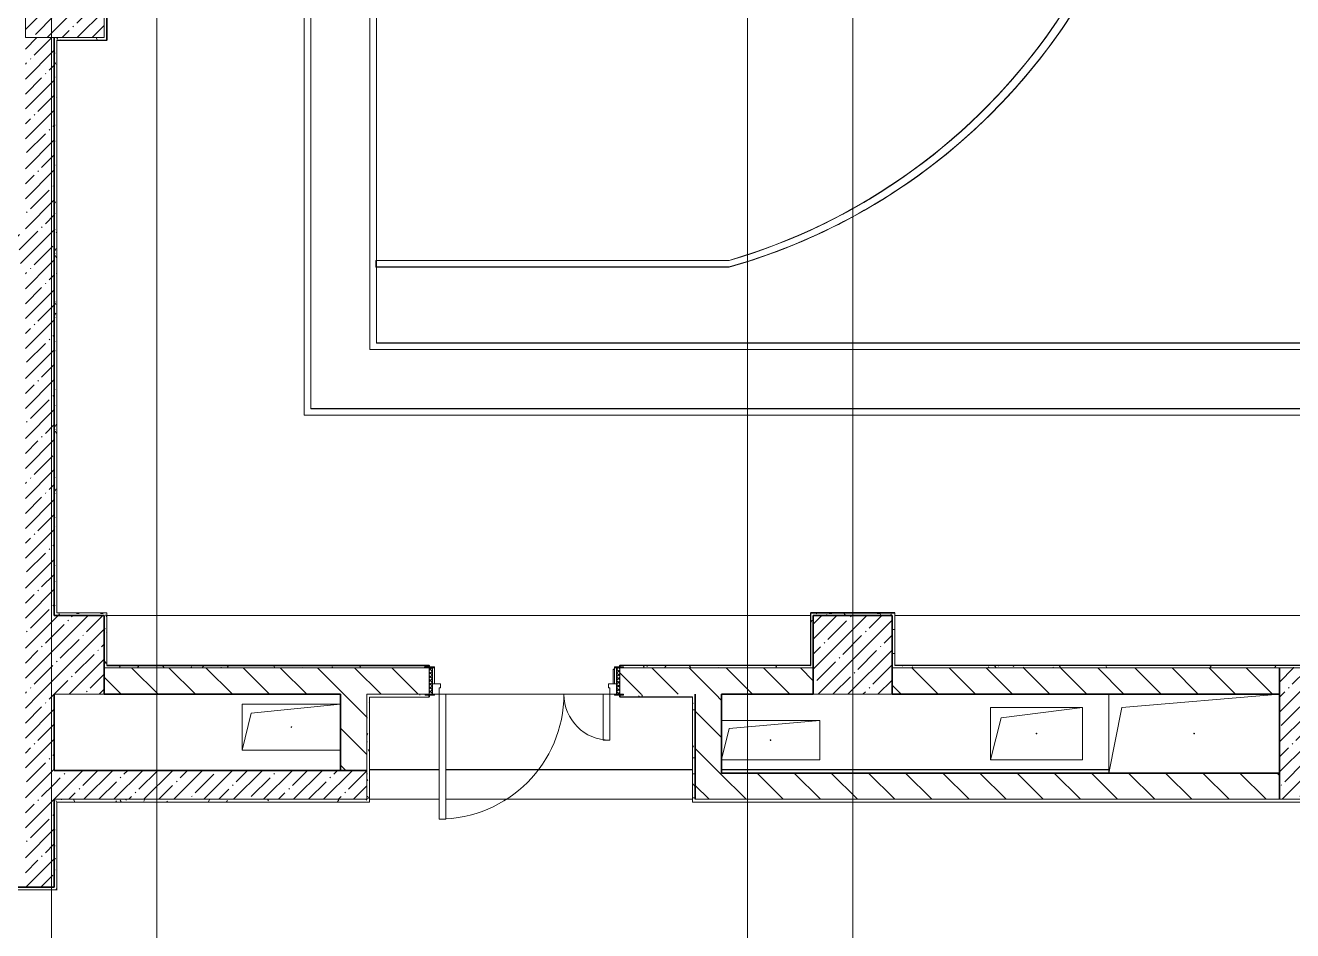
# Model space of a CAD drawing. Header units: millimetres. Extents: x 3914 to 443608, y -156176 to 78197.
# Drawn here: x 217124 to 226774, y -136078 to -129184 of the extents above; entities that cross this region are included whole.
import ezdxf

# ---------------------------------------------------------------- set-up
doc = ezdxf.new("R2010")
doc.units = ezdxf.units.MM
doc.linetypes.add('200_ШТРИХ__ш1_п0_6_', pattern=[160, 100, -60])
doc.linetypes.add('Осевая', pattern=[6350, 1270, -952.5, 3175, -952.5])
for name, color, linetype, lineweight in [('A-DOOR-1', 7, 'Continuous', 5), ('A-DOOR-2', 7, '200_ШТРИХ__ш1_п0_6_', 5), ('A-DOOR-FRAM-2', 7, 'Continuous', 5), ('A-FLOR', 7, 'Continuous', 9), ('A-GENM', 7, 'Continuous', 9), ('A-WALL', 7, 'Continuous', 5), ('A-WALL-1', 7, 'Continuous', 35), ('I-WALL', 7, 'Continuous', 5), ('S-COLS', 7, 'Continuous', 9), ('S-COLS-1', 7, 'Continuous', 5), ('Оси', 7, 'Continuous', 9), ('Оси-2', 7, 'Осевая', 9)]:
    doc.layers.add(name, color=color, linetype=linetype, lineweight=lineweight)
doc.layers.add('A-DOOR-FRAM-1', color=7, linetype='Continuous', lineweight=5, true_color=0xc0c0c0)
doc.layers.add('A-WALL-FNSH-1', color=9, linetype='Continuous', lineweight=5, true_color=0x808080)
pattern_1 = [(135, (174964.42, -145977.62), (-141.42136, -141.42136), [])]
pattern_2 = [(45, (174964.42, -145977.62), (-114.04925, 114.04925), []), (45, (175078.47, -145977.62), (-114.04925, 114.04925), [201.612, -40.322, 6.706, -33.617])]
pattern_3 = [(0, (174964.42, -145977.62), (243.84, 60.96), [20.117, -162.763, 20.117, -162.763, -975.36]), (0, (174964.42, -145977.62), (243.84, 60.96), [-365.76, 20.117, -345.643, 20.117, -162.763, -426.72]), (0, (174964.42, -145977.62), (243.84, 60.96), [-914.4, 20.117, -101.803, 20.117, -284.683]), (120, (175055.86, -145947.14), (-174.71291, 180.691634), [20.117, -162.763, 20.117, -162.763, -975.36]), (120, (175055.86, -145947.14), (-174.71291, 180.691634), [-365.76, 20.117, -345.643, 20.117, -162.763, -426.72]), (120, (175055.86, -145947.14), (-174.71291, 180.691634), [-914.4, 20.117, -101.803, 20.117, -284.683]), (240, (175086.34, -145825.22), (-69.12709, -241.651634), [20.117, -162.763, 20.117, -162.763, -975.36]), (240, (175086.34, -145825.22), (-69.12709, -241.651634), [-365.76, 20.117, -345.643, 20.117, -162.763, -426.72]), (240, (175086.34, -145825.22), (-69.12709, -241.651634), [-914.4, 20.117, -101.803, 20.117, -284.683])]

# ---------------------------------------------------------------- blocks, each defined once
blk = doc.blocks.new('BSC_Колонна _Прямоугольная - 600х600-V314-Объем проектирования 2 этажа')
at = {"layer": 'S-COLS-1'}
h = blk.add_hatch(dxfattribs=at)
h.set_pattern_fill('FP_67', color=256, style=0, pattern_type=2)
h.set_pattern_definition([(45, (-42460, -17000), (-114.04925, 114.04925), []), (45, (-42345.95, -17000), (-114.04925, 114.04925), [201.613, -40.323, 6.706, -33.617])])
h.paths.add_polyline_path([(-300, -300), (300, -300), (300, 300), (-300, 300), (-300, 3.3)])
for p, q in [((300, 300), (-300, 300)), ((-300, 300), (-300, -300)), ((300, -300), (300, 300)), ((-300, -300), (300, -300))]:
    blk.add_line(p, q, dxfattribs=at)
blk = doc.blocks.new('GM_Отверстие прямоугольное _в плите_ - Отверстие-21981729-Объем проектирования 2 этажа')
at = {"layer": 'A-GENM'}
for p, q in [((-375, -175), (-375, 175)), ((-375, 175), (375, 175)), ((375, 175), (-375, 175)), ((-375, 175), (-375, -175)), ((-375, -175), (-305, 105)), ((-305, 105), (375, 175)), ((375, -175), (-375, -175)), ((-375, -175), (375, -175))]:
    blk.add_line(p, q, dxfattribs=at)
for start, end in [(360, 180), (180, 360)]:
    blk.add_arc((0, 0), 2.5, start, end, dxfattribs=at)
blk = doc.blocks.new('GM_Отверстие прямоугольное _в плите_ - Отверстие-21981840-Объем проектирования 2 этажа')
at = {"layer": 'A-GENM'}
for p, q in [((-374.3, 150), (375, 150)), ((375, 150), (-374.3, 150)), ((-315, 90), (375, 150)), ((375, 150), (375, -150)), ((375, -150), (375, 150)), ((-374.3, -147.1), (-315, 90)), ((375, -150), (-374.3, -150)), ((-374.3, -150), (375, -150))]:
    blk.add_line(p, q, dxfattribs=at)
for start, end in [(360, 180), (180, 360)]:
    blk.add_arc((0, 0), 2.5, start, end, dxfattribs=at)
blk = doc.blocks.new('GM_Отверстие прямоугольное _в плите_ - Отверстие-21982021-Объем проектирования 2 этажа')
at = {"layer": 'A-GENM'}
for p, q in [((-350, -200), (-350, 200)), ((-350, 200), (350, 200)), ((350, 200), (-350, 200)), ((-350, 200), (-350, -200)), ((-270, 120), (350, 200)), ((350, 200), (350, -200)), ((350, -200), (350, 200)), ((-350, -200), (-270, 120)), ((350, -200), (-350, -200)), ((-350, -200), (350, -200))]:
    blk.add_line(p, q, dxfattribs=at)
for start, end in [(360, 180), (180, 360)]:
    blk.add_arc((0, 0), 2.5, start, end, dxfattribs=at)
blk = doc.blocks.new('GM_Отверстие прямоугольное _в плите_ - Отверстие-21982256-Объем проектирования 2 этажа')
at = {"layer": 'A-GENM'}
for p, q in [((-650, -300), (-650, 300)), ((-650, 300), (-650, -300)), ((-550, 200), (650, 300)), ((-650, -300), (-550, 200))]:
    blk.add_line(p, q, dxfattribs=at)
for start, end in [(360, 180), (180, 360)]:
    blk.add_arc((0, 0), 2.5, start, end, dxfattribs=at)

msp = doc.modelspace()

# ---------------------------------------------------------------- hatches: boundary and pattern name
at = {"layer": 'A-DOOR-2'}
h = msp.add_hatch(dxfattribs=at)
h.set_pattern_fill('FP_39', color=256, angle=180, style=0, pattern_type=2)
h.set_pattern_definition([(315, (219361.224, -134342.306), (14.14214, 14.14214), []), (45, (219361.224, -134342.306), (-14.14214, 14.14214), [])])
h.paths.add_polyline_path([(220200.1, -134277.6), (220225.1, -134276.5), (220225.1, -134077.6), (220200.1, -134077.6), (220200.1, -134102.2)])
at = {"layer": 'A-DOOR-FRAM-2'}
h = msp.add_hatch(dxfattribs=at)
h.set_pattern_fill('FP_40', color=256, angle=180, style=0, pattern_type=2)
h.set_pattern_definition([(225, (221484.019, -134342.306), (14.1421, -14.1421), []), (315, (221484.019, -134342.306), (14.1421, 14.1421), [])])
h.paths.add_polyline_path([(221650.1, -134277.6), (221650.1, -134077.6), (221625.1, -134077.6), (221625.1, -134277.6)])
at = {"layer": 'I-WALL'}
h = msp.add_hatch(dxfattribs=at)
h.set_pattern_fill('FP_191', color=256, style=0, pattern_type=2)
h.set_pattern_definition(pattern_3)
h.paths.add_polyline_path([(217724.4, -129297.6), (217744.4, -129297.6), (217744.4, -128657.6), (217724.4, -128657.6), (217724.4, -129277.6)])
h = msp.add_hatch(dxfattribs=at)
h.set_pattern_fill('FP_1', color=256, style=0, pattern_type=2)
h.set_pattern_definition(pattern_2)
h.paths.add_polyline_path([(217124.4, -130777.6), (217344.4, -130777.6), (217344.4, -129277.6), (217124.4, -129277.6)])
h = msp.add_hatch(dxfattribs=at)
h.set_pattern_fill('FP_191', color=256, style=0, pattern_type=2)
h.set_pattern_definition(pattern_3)
h.paths.add_polyline_path([(217344.4, -129297.6), (217364.4, -129297.6), (217344.4, -129277.6)])
h.paths.add_polyline_path([(217723.8, -129297.6), (217724.4, -129297.6), (217724.4, -129277.6), (217344.4, -129277.6), (217365.4, -129297.6), (217717.8, -129297.6)])
h = msp.add_hatch(dxfattribs=at)
h.set_pattern_fill('FP_191', color=256, style=0, pattern_type=2)
h.set_pattern_definition(pattern_3)
h.paths.add_polyline_path([(217344.4, -133677.6), (217364.4, -133677.6), (217364.4, -133657.6)])
h.paths.add_polyline_path([(217344.4, -133677.6), (217364.4, -133656.6), (217364.4, -129297.6), (217344.4, -129297.6), (217344.4, -133644.6)])
h = msp.add_hatch(dxfattribs=at)
h.set_pattern_fill('FP_1', color=256, style=0, pattern_type=2)
h.set_pattern_definition(pattern_2)
h.paths.add_polyline_path([(217344.4, -130997.6), (217344.4, -130777.6), (213724.4, -130777.6), (213724.4, -130997.6), (217124.4, -130997.6)])
h = msp.add_hatch(dxfattribs=at)
h.set_pattern_fill('FP_1', color=256, style=0, pattern_type=2)
h.set_pattern_definition(pattern_2)
h.paths.add_polyline_path([(217344.4, -135747.6), (217344.4, -134277.6), (217124.4, -134277.6), (217124.4, -135747.6)])
h.paths.add_polyline_path([(217124.4, -133677.6), (217344.4, -133677.6), (217344.4, -130997.6), (217124.4, -130997.6), (217124.4, -133076.6)])
h = msp.add_hatch(dxfattribs=at)
h.set_pattern_fill('FP_191', color=256, style=0, pattern_type=2)
h.set_pattern_definition(pattern_3)
h.paths.add_polyline_path([(217717.8, -133677.6), (217744.4, -133677.6), (217744.4, -133657.6), (217364.4, -133657.6), (217364.4, -133677.6)])
h = msp.add_hatch(dxfattribs=at)
h.set_pattern_fill('FP_191', color=256, style=0, pattern_type=2)
h.set_pattern_definition(pattern_3)
h.paths.add_polyline_path([(217724.4, -134077.6), (217744.4, -134056.6), (217744.4, -133677.6), (217724.4, -133677.6), (217724.4, -134057.6)])
h.paths.add_polyline_path([(217744.4, -134077.6), (217744.4, -134057.6), (217724.4, -134077.6)])
h = msp.add_hatch(dxfattribs=at)
h.set_pattern_fill('FP_191', color=256, style=0, pattern_type=2)
h.set_pattern_definition(pattern_3)
h.paths.add_polyline_path([(223124.4, -134057.6), (223124.4, -133657.6), (223104.4, -133659.1), (223104.4, -134057.6)])
h = msp.add_hatch(dxfattribs=at)
h.set_pattern_fill('FP_191', color=256, style=0, pattern_type=2)
h.set_pattern_definition(pattern_3)
h.paths.add_polyline_path([(223724.7, -133677.6), (223744.4, -133677.6), (223744.4, -133657.6), (223124.4, -133657.6), (223124.4, -133677.6), (223724.4, -133677.6)])
h = msp.add_hatch(dxfattribs=at)
h.set_pattern_fill('FP_191', color=256, style=0, pattern_type=2)
h.set_pattern_definition(pattern_3)
h.paths.add_polyline_path([(223724.4, -134077.6), (223744.4, -134056.6), (223744.4, -133677.6), (223724.4, -133677.6), (223724.4, -134076.3)])
h.paths.add_polyline_path([(223744.4, -134077.6), (223744.4, -134057.6), (223724.7, -134077.6)])
h = msp.add_hatch(dxfattribs=at)
h.set_pattern_fill('FP_23', color=256, style=0, pattern_type=2)
h.set_pattern_definition(pattern_1)
h.paths.add_polyline_path([(225374.4, -134277.6), (226674.4, -134277.6), (226674.4, -134077.6), (223724.4, -134077.6), (223724.7, -134277.6)])
h.paths.add_polyline_path([(219525.1, -134277.6), (220200.1, -134277.6), (220200.1, -134077.6), (217724.4, -134077.8), (217724.4, -134277.6), (219163.3, -134277.6)])
h.paths.add_polyline_path([(222425.1, -134277.6), (223124.4, -134277.6), (223124.4, -134077.6), (221650.1, -134077.6), (221650.1, -134277.6), (222225.1, -134277.6)])
h = msp.add_hatch(dxfattribs=at)
h.set_pattern_fill('FP_191', color=256, style=0, pattern_type=2)
h.set_pattern_definition(pattern_3)
h.paths.add_polyline_path([(223124.4, -134077.6), (223124.4, -134057.6), (223104.4, -134057.6)])
h.paths.add_polyline_path([(223124.4, -134077.6), (223103.4, -134057.6), (221650.1, -134057.6), (221650.1, -134069.6), (221680.1, -134069.6), (221680.1, -134077.6), (222425.1, -134077.6)])
h.paths.add_polyline_path([(220170.1, -134077.6), (220170.1, -134069.6), (220200.1, -134069.6), (220200.1, -134057.6), (217744.4, -134057.6), (217744.4, -134077.6), (219725.1, -134077.6)])
h = msp.add_hatch(dxfattribs=at)
h.set_pattern_fill('FP_191', color=256, style=0, pattern_type=2)
h.set_pattern_definition(pattern_3)
h.paths.add_polyline_path([(223744.4, -134077.6), (229124.4, -134077.6), (229103.4, -134057.6), (223745.4, -134057.6)])
h.paths.add_polyline_path([(229124.4, -134077.6), (229124.4, -134057.6), (229104.4, -134057.6)])
h = msp.add_hatch(dxfattribs=at)
h.set_pattern_fill('FP_1', color=256, style=0, pattern_type=2)
h.set_pattern_definition(pattern_2)
h.paths.add_polyline_path([(226674.4, -135077.6), (226874.4, -135076.7), (226874.4, -134077.6), (226674.4, -134077.6), (226674.4, -135076.6)])
h = msp.add_hatch(dxfattribs=at)
h.set_pattern_fill('FP_23', color=256, style=0, pattern_type=2)
h.set_pattern_definition(pattern_1)
h.paths.add_polyline_path([(219725.1, -134857.6), (219725.1, -134277.6), (219525.1, -134277.6), (219525.1, -134857.6)])
h = msp.add_hatch(dxfattribs=at)
h.set_pattern_fill('FP_191', color=256, style=0, pattern_type=2)
h.set_pattern_definition(pattern_3)
h.paths.add_polyline_path([(221680.1, -134297.6), (222204.1, -134297.6), (222204.6, -134277.6), (221680.1, -134278.7), (221680.1, -134285.6), (221650.1, -134285.6), (221650.1, -134297.6)])
h.paths.add_polyline_path([(220200.1, -134297.6), (220200.1, -134285.6), (220170.1, -134285.6), (220170.1, -134277.6), (219725.1, -134277.6), (219725.1, -134297.6), (220170.1, -134297.6)])
h = msp.add_hatch(dxfattribs=at)
h.set_pattern_fill('FP_191', color=256, style=0, pattern_type=2)
h.set_pattern_definition(pattern_3)
h.paths.add_polyline_path([(219725.1, -135077.6), (219745.1, -135077), (219745.1, -134298.6), (219725.1, -134298.6), (219725.1, -134857.6)])
h = msp.add_hatch(dxfattribs=at)
h.set_pattern_fill('FP_191', color=256, style=0, pattern_type=2)
h.set_pattern_definition(pattern_3)
h.paths.add_polyline_path([(222225.1, -135077.6), (222225.1, -134277.6), (222205.1, -134277.6), (222205.1, -135077.6)])
h = msp.add_hatch(dxfattribs=at)
h.set_pattern_fill('FP_23', color=256, style=0, pattern_type=2)
h.set_pattern_definition(pattern_1)
h.paths.add_polyline_path([(222225.1, -134877.6), (222425.1, -134877.6), (222425.1, -134277.6), (222225.1, -134277.6), (222225.1, -134852.6)])
h = msp.add_hatch(dxfattribs=at)
h.set_pattern_fill('FP_1', color=256, style=0, pattern_type=2)
h.set_pattern_definition(pattern_2)
h.paths.add_polyline_path([(219725.1, -135077.6), (219725.1, -134857.6), (217344.4, -134857.6), (217344.4, -135077.6), (219163.3, -135077.6)])
h = msp.add_hatch(dxfattribs=at)
h.set_pattern_fill('FP_23', color=256, style=0, pattern_type=2)
h.set_pattern_definition(pattern_1)
h.paths.add_polyline_path([(235924.4, -135077.6), (236124.4, -135077.6), (236124.4, -134877.6), (234304.4, -134877.6), (234304.4, -135077.6), (235786.2, -135077.6)])
h.paths.add_polyline_path([(223499.7, -135077.6), (226674.4, -135077.6), (226674.4, -134877.6), (222225.1, -134877.6), (222225.1, -135077.6)])
h.paths.add_polyline_path([(226874.4, -135077.6), (230464.4, -135077.6), (230464.4, -134877.6), (226874.4, -134877.6)])
h.paths.add_polyline_path([(231364.4, -135077.6), (231574.4, -135077.6), (231574.4, -134877.6), (231364.4, -134877.6), (231364.4, -135036.9)])
h.paths.add_polyline_path([(232274.4, -135077.6), (232494.4, -135077.6), (232494.4, -134877.6), (232274.4, -134877.6), (232274.4, -134997.6)])
h.paths.add_polyline_path([(233404.4, -135077.6), (233404.4, -134877.6), (233194.4, -134877.6), (233194.4, -135077.6)])
h = msp.add_hatch(dxfattribs=at)
h.set_pattern_fill('FP_191', color=256, style=0, pattern_type=2)
h.set_pattern_definition(pattern_3)
h.paths.add_polyline_path([(217344.4, -135767.6), (217364.4, -135765.8), (217364.4, -135077.6), (217344.4, -135077.6), (217344.4, -135747.6)])
h = msp.add_hatch(dxfattribs=at)
h.set_pattern_fill('FP_191', color=256, style=0, pattern_type=2)
h.set_pattern_definition(pattern_3)
h.paths.add_polyline_path([(219725.1, -135097.6), (219745.1, -135097.6), (219745.1, -135077.6), (217364.4, -135077.6), (217366.2, -135097.6), (219654.1, -135097.6)])
h = msp.add_hatch(dxfattribs=at)
h.set_pattern_fill('FP_191', color=256, style=0, pattern_type=2)
h.set_pattern_definition(pattern_3)
h.paths.add_polyline_path([(217124.4, -135767.6), (217344.4, -135767.6), (217344.4, -135747.6), (213704.4, -135747.6), (213704.4, -135767.6), (217021.4, -135767.6)])
at = {"layer": 'S-COLS-1'}
h = msp.add_hatch(dxfattribs=at)
h.set_pattern_fill('FP_1', color=256, style=0, pattern_type=2)
h.set_pattern_definition(pattern_2)
h.paths.add_polyline_path([(217724.4, -134277.6), (217724.4, -133677.6), (217124.4, -133677.6), (217124.4, -134277.6), (217717.8, -134277.6)])
h = msp.add_hatch(dxfattribs=at)
h.set_pattern_fill('FP_1', color=256, style=0, pattern_type=2)
h.set_pattern_definition(pattern_2)
h.paths.add_polyline_path([(223724.4, -134277.6), (223724.4, -133677.6), (223124.4, -133677.6), (223124.4, -134277.6), (223499.7, -134277.6)])

# ---------------------------------------------------------------- linework, layer by layer
at = {"layer": 'A-DOOR-1'}
for p, q in [((220325.1, -134277.6), (220275.1, -134277.6)), ((220275.1, -134277.6), (220275.1, -135227.6)), ((220325.1, -135227.6), (220325.1, -134277.6)), ((221575.1, -134277.6), (221525.1, -134277.6)), ((221525.1, -134277.6), (221525.1, -134627.6)), ((221575.1, -134627.6), (221575.1, -134277.6)), ((221525.1, -134627.6), (221575.1, -134627.6)), ((220275.1, -135227.6), (220325.1, -135227.6))]:
    msp.add_line(p, q, dxfattribs=at)
for centre, radius, start, end in [((220275.1, -134277.6), 950, 270, 0), ((221575.1, -134277.6), 350, 180, 270)]:
    msp.add_arc(centre, radius, start, end, dxfattribs=at)
at = {"layer": 'A-DOOR-FRAM-1'}
for p, q in [((220240.1, -134069.6), (220170.1, -134069.6)), ((220170.1, -134069.6), (220170.1, -134077.6)), ((220170.1, -134077.6), (220240.1, -134077.6)), ((220225.1, -134077.6), (220200.1, -134077.6)), ((220200.1, -134077.6), (220200.1, -134277.6)), ((220225.1, -134277.6), (220225.1, -134077.6)), ((220240.1, -134077.6), (220225.1, -134077.6)), ((220225.1, -134077.6), (220225.1, -134197.6)), ((220240.1, -134077.6), (220240.1, -134069.6)), ((220240.1, -134197.6), (220240.1, -134077.6)), ((221610.1, -134069.6), (221610.1, -134077.6)), ((221680.1, -134069.6), (221610.1, -134069.6)), ((221610.1, -134077.6), (221610.1, -134197.6)), ((221625.1, -134077.6), (221610.1, -134077.6)), ((221610.1, -134077.6), (221680.1, -134077.6)), ((221625.1, -134077.6), (221625.1, -134277.6)), ((221650.1, -134077.6), (221625.1, -134077.6)), ((221625.1, -134197.6), (221625.1, -134077.6)), ((221650.1, -134277.6), (221650.1, -134077.6)), ((221680.1, -134077.6), (221680.1, -134069.6)), ((220285.1, -134197.6), (220225.1, -134197.6)), ((220225.1, -134197.6), (220225.1, -134277.6)), ((220225.1, -134197.6), (220240.1, -134197.6)), ((220275.1, -134277.6), (220275.1, -134227.6)), ((220275.1, -134227.6), (220285.1, -134227.6)), ((220285.1, -134227.6), (220285.1, -134197.6)), ((221625.1, -134197.6), (221565.1, -134197.6)), ((221565.1, -134197.6), (221565.1, -134227.6)), ((221565.1, -134227.6), (221575.1, -134227.6)), ((221575.1, -134227.6), (221575.1, -134277.6)), ((221610.1, -134197.6), (221625.1, -134197.6)), ((221625.1, -134277.6), (221625.1, -134197.6)), ((220240.1, -134277.6), (220170.1, -134277.6)), ((220170.1, -134277.6), (220170.1, -134285.6)), ((220170.1, -134285.6), (220240.1, -134285.6)), ((220200.1, -134277.6), (220225.1, -134277.6)), ((220225.1, -134277.6), (220275.1, -134277.6)), ((220240.1, -134285.6), (220240.1, -134277.6)), ((221575.1, -134277.6), (221625.1, -134277.6)), ((221610.1, -134277.6), (221610.1, -134285.6)), ((221680.1, -134277.6), (221610.1, -134277.6)), ((221610.1, -134285.6), (221680.1, -134285.6)), ((221625.1, -134277.6), (221650.1, -134277.6)), ((221680.1, -134285.6), (221680.1, -134277.6))]:
    msp.add_line(p, q, dxfattribs=at)
at = {"layer": 'A-FLOR'}
for p, q in [((219248, -132152.3), (219248, -120995.4)), ((219248, -132153.2), (219248, -120996.3)), ((219298, -121045.4), (219298, -132102.3)), ((219298, -121046.3), (219298, -132103.2)), ((219748, -131652.3), (219748, -121495.4)), ((219748, -131653.2), (219748, -121496.3)), ((219798, -121545.4), (219798, -131602.3)), ((219798, -121546.3), (219798, -131603.2)), ((219794.4, -131023.8), (219794.4, -130973.8)), ((219794.4, -130973.8), (222484.1, -130973.8)), ((219794.4, -131024.8), (219794.4, -130974.8)), ((219794.4, -130974.8), (222484.1, -130974.8)), ((222484.1, -131023.8), (219794.4, -131023.8)), ((222484.1, -131024.8), (219794.4, -131024.8)), ((219798, -131602.3), (229401.2, -131602.3)), ((219798, -131603.2), (229401.2, -131603.2)), ((239104.4, -131652.3), (219748, -131652.3)), ((239104.4, -131653.2), (219748, -131653.2)), ((219298, -132102.3), (239554.4, -132102.3)), ((219298, -132103.2), (239554.4, -132103.2)), ((239604.4, -132152.3), (219248, -132152.3)), ((239604.4, -132153.2), (219248, -132153.2)), ((217744.4, -133676.7), (223104.4, -133676.7)), ((217744.4, -133677.6), (223104.4, -133677.6)), ((223744.4, -133676.7), (229104.4, -133676.7)), ((223744.4, -133677.6), (229104.4, -133677.6)), ((221610.1, -134087.1), (221600.1, -134087.1)), ((221600.1, -134087.1), (221600.1, -134196.7)), ((221610.1, -134088.1), (221600.1, -134088.1)), ((221600.1, -134088.1), (221600.1, -134197.6)), ((219525.1, -134276.7), (219163.3, -134276.7)), ((219525.1, -134277.6), (219163.3, -134277.6)), ((221575.1, -134276.7), (220275.1, -134276.7)), ((220275.1, -134276.7), (221575.1, -134276.7)), ((221575.1, -134277.6), (220275.1, -134277.6)), ((220275.1, -134277.6), (221575.1, -134277.6)), ((223124.4, -134276.7), (222425.1, -134276.7)), ((223124.4, -134277.6), (222425.1, -134277.6)), ((219745.1, -134851.7), (220275.1, -134851.7)), ((219745.1, -134852.6), (220275.1, -134852.6)), ((220325.1, -134851.7), (222205.1, -134851.7)), ((220325.1, -134852.6), (222205.1, -134852.6)), ((222425.1, -134851.7), (225374.4, -134851.7)), ((222425.1, -134852.6), (225374.4, -134852.6)), ((220275.1, -135076.7), (219745.1, -135076.7)), ((220275.1, -135077.6), (219745.1, -135077.6)), ((222205.1, -135076.7), (220325.1, -135076.7)), ((222205.1, -135077.6), (220325.1, -135077.6))]:
    msp.add_line(p, q, dxfattribs=at)
for centre, radius, start, end in [((221229.4, -126593.8), 4604.2, 285.81331, 74.18669), ((221229.4, -126594.8), 4604.2, 285.81331, 74.18669), ((221199.9, -126593.8), 4564.4, 286.34112, 73.65888), ((221199.9, -126594.8), 4564.4, 286.34112, 73.65888), ((221229.4, -126593.8), 4604.2, 303.61812, 59.34935), ((221229.4, -126594.8), 4604.2, 303.61812, 59.34935), ((221199.9, -126593.8), 4564.4, 325.42542, 331.43839), ((221199.9, -126594.8), 4564.4, 325.42542, 331.43839), ((221199.9, -126593.8), 4564.4, 286.34112, 325.42542), ((221199.9, -126594.8), 4564.4, 286.34112, 325.42542), ((221229.4, -126593.8), 4604.2, 285.81331, 303.61812), ((221229.4, -126594.8), 4604.2, 285.81331, 303.61812)]:
    msp.add_arc(centre, radius, start, end, dxfattribs=at)
at = {"layer": 'A-WALL'}
for p, q in [((217364.4, -129297.6), (217364.4, -133657.6)), ((217744.4, -133657.6), (217364.4, -133657.6)), ((217744.4, -133657.6), (217744.4, -134057.6)), ((223104.4, -133657.6), (223104.4, -134057.6)), ((223744.4, -133677.6), (223744.4, -134057.6)), ((217724.4, -134077.6), (220170.1, -134077.6)), ((223124.4, -134077.6), (221680.1, -134077.6)), ((223724.4, -134077.6), (229124.4, -134077.6)), ((229104.4, -134057.6), (223745.4, -134057.6)), ((219725.1, -134277.6), (220170.1, -134277.6)), ((219725.1, -134277.6), (219725.1, -135077.6)), ((219725.1, -135077.6), (217344.4, -135077.6)), ((222225.1, -135077.6), (230464.4, -135077.6))]:
    msp.add_line(p, q, dxfattribs=at)
at = {"layer": 'A-WALL-1'}
for p, q in [((217744.4, -129297.6), (217744.4, -128657.6)), ((217344.4, -129277.6), (217344.4, -133677.6)), ((217364.4, -129297.6), (217365.4, -129297.6)), ((217344.4, -133677.6), (217724.4, -133677.6)), ((217724.4, -133677.6), (217724.4, -134277.6)), ((223744.4, -133657.6), (223104.4, -133657.6)), ((223124.4, -134277.6), (223124.4, -133677.6)), ((223124.4, -133677.6), (223724.4, -133677.6)), ((223724.4, -133677.6), (223724.4, -134277.6)), ((220200.1, -134057.6), (217744.4, -134057.6)), ((220200.1, -134069.6), (220200.1, -134057.6)), ((221650.1, -134057.6), (221650.1, -134069.6)), ((223104.4, -134057.6), (223103.4, -134057.6)), ((226674.4, -134077.6), (226674.4, -135077.6)), ((217344.4, -134857.6), (217344.4, -134277.6)), ((217724.4, -134277.6), (219525.1, -134277.6)), ((219525.1, -134277.6), (219525.1, -134857.6)), ((220200.1, -134297.6), (220200.1, -134285.6)), ((221650.1, -134285.6), (221650.1, -134297.6)), ((222204.1, -134297.6), (222205.1, -134297.6)), ((222225.1, -134277.6), (222225.1, -135077.6)), ((222425.1, -134277.6), (223124.4, -134277.6)), ((222425.1, -134877.6), (222425.1, -134277.6)), ((223724.4, -134277.6), (226674.4, -134277.6)), ((219725.1, -134857.6), (217344.4, -134857.6)), ((226674.4, -134877.6), (222425.1, -134877.6)), ((217344.4, -135747.6), (217344.4, -135077.6)), ((217344.4, -135747.6), (213724.4, -135747.6))]:
    msp.add_line(p, q, dxfattribs=at)
at = {"layer": 'A-WALL-FNSH-1'}
for p, q in [((217745.4, -129298.6), (217745.4, -128656.6)), ((217744.4, -129297.6), (217365.4, -129297.6)), ((217365.4, -133656.6), (217365.4, -129298.6)), ((217365.4, -129298.6), (217745.4, -129298.6)), ((217745.4, -133656.6), (217365.4, -133656.6)), ((217745.4, -134056.6), (217745.4, -133656.6)), ((223745.4, -133656.6), (223103.4, -133656.6)), ((223103.4, -133656.6), (223103.4, -134056.6)), ((223744.4, -133657.6), (223744.4, -133677.6)), ((223745.4, -134057.6), (223745.4, -133656.6)), ((220200.1, -134056.6), (217745.4, -134056.6)), ((220200.1, -134057.6), (220200.1, -134056.6)), ((223103.4, -134056.6), (221650.1, -134056.6)), ((221650.1, -134056.6), (221650.1, -134057.6)), ((221650.1, -134057.6), (223103.4, -134057.6)), ((229103.4, -134056.6), (223744.4, -134056.6)), ((223744.4, -134057.6), (223745.4, -134057.6)), ((219746.1, -134298.6), (220200.1, -134298.6)), ((219746.1, -135098.6), (219746.1, -134298.6)), ((220200.1, -134298.6), (220200.1, -134297.6)), ((222204.1, -134297.6), (221650.1, -134297.6)), ((221650.1, -134297.6), (221650.1, -134298.6)), ((221650.1, -134298.6), (222204.1, -134298.6)), ((222204.1, -135098.6), (222204.1, -134297.6)), ((217365.4, -135768.6), (217365.4, -135098.6)), ((217365.4, -135098.6), (219746.1, -135098.6)), ((219745.1, -135077.6), (219745.1, -135097.6)), ((222204.1, -135098.6), (230664.4, -135098.6)), ((222205.1, -135097.6), (222205.1, -135077.6)), ((217364.4, -135767.6), (213724.4, -135767.6))]:
    msp.add_line(p, q, dxfattribs=at)
at = {"layer": 'S-COLS'}
for p, q in [((223124.4, -134077.6), (223124.4, -134277.6)), ((223724.4, -134277.6), (223724.4, -134077.6))]:
    msp.add_line(p, q, dxfattribs=at)
at = {"layer": 'S-COLS-1'}
for p, q in [((217724.4, -133677.6), (217344.4, -133677.6)), ((217724.4, -134277.6), (217724.4, -133677.6)), ((223724.4, -133677.6), (223124.4, -133677.6)), ((223124.4, -133677.6), (223124.4, -134077.6)), ((223724.4, -134077.6), (223724.4, -133677.6)), ((217344.4, -134277.6), (217724.4, -134277.6)), ((223124.4, -134277.6), (223724.4, -134277.6))]:
    msp.add_line(p, q, dxfattribs=at)
at = {"layer": 'Оси'}
msp.add_line((218124.4, -141651.4), (218124.4, -123578.6), dxfattribs=at)
for points in [[(217324.4, -147883.9), (217324.4, -142883.9), (217324.4, -123579.5), (217324.4, -118579.5)], [(218550.2, -147883.9), (218550.2, -147180), (218124.4, -146652.4), (218124.4, -141652.4), (218124.4, -123579.5), (218124.4, -118579.5)], [(222624.4, -147883.9), (222624.4, -142883.9), (222624.4, -123579.5), (222624.4, -118579.5)], [(224074.1, -147883.9), (224074.1, -147180), (223424.4, -146613.9), (223424.4, -141613.9), (223424.4, -123579.5), (223424.4, -118579.5)]]:
    msp.add_lwpolyline(points, dxfattribs=at)
at = {"layer": 'Оси-2'}
for p, q in [((217324.4, -142882.9), (217324.4, -123578.6)), ((222624.4, -142882.9), (222624.4, -123578.6)), ((223424.4, -141612.9), (223424.4, -123578.6))]:
    msp.add_line(p, q, dxfattribs=at)

# ---------------------------------------------------------------- block references
at = {"layer": 'A-GENM'}
for name, p in [('GM_Отверстие прямоугольное _в плите_ - Отверстие-21982256-Объем проектирования 2 этажа', (226024.4, -134577.6)), ('GM_Отверстие прямоугольное _в плите_ - Отверстие-21981729-Объем проектирования 2 этажа', (219150.1, -134527.6)), ('GM_Отверстие прямоугольное _в плите_ - Отверстие-21982021-Объем проектирования 2 этажа', (224824.4, -134577.6)), ('GM_Отверстие прямоугольное _в плите_ - Отверстие-21981840-Объем проектирования 2 этажа', (222799.4, -134627.6))]:
    msp.add_blockref(name, p, dxfattribs=at)
at = {"layer": 'S-COLS'}
msp.add_blockref('BSC_Колонна _Прямоугольная - 600х600-V314-Объем проектирования 2 этажа', (217424.4, -128977.6), dxfattribs=at)

doc.saveas('drawing.dxf')
